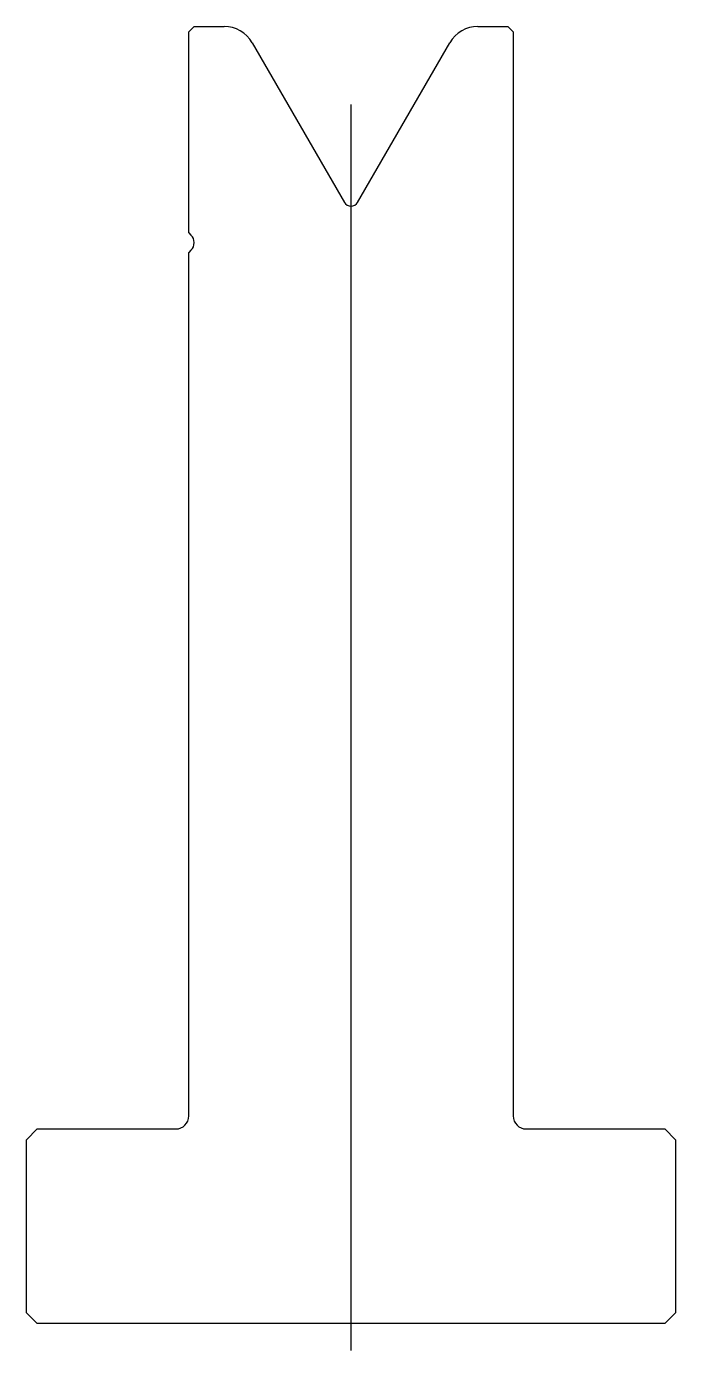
# Model space of a CAD drawing. Header units: metres. Extents: x -28 to 32, y -62 to 60.
import ezdxf

# ---------------------------------------------------------------- set-up
doc = ezdxf.new("R2010")
doc.units = ezdxf.units.M

msp = doc.modelspace()

# ---------------------------------------------------------------- linework, layer by layer
for p, q in [((-12.710243, 60.047067), (-13.210243, 59.547067)), ((-12.710243, 60.047067), (-9.942294, 60.047067)), ((13.521807, 60.047067), (16.289757, 60.047067)), ((16.789757, 59.547067), (16.289757, 60.047067)), ((-13.210243, 40.961281), (-13.210243, 59.547067)), ((16.789757, 59.547067), (16.789757, -40.752933)), ((-7.344218, 58.547067), (1.183539, 43.776559)), ((2.395974, 43.776559), (10.923731, 58.547067)), ((1.789757, -62.452933), (1.789757, 52.822829)), ((-13.210243, 40.961281), (-13.003137, 40.754174)), ((-13.003137, 39.339961), (-13.210243, 39.132854)), ((-13.210243, -40.752933), (-13.210243, 39.132854)), ((-27.210243, -41.952933), (-28.210243, -42.952933)), ((-27.210243, -41.952933), (-14.410243, -41.952933)), ((17.989757, -41.952933), (30.789757, -41.952933)), ((31.789757, -42.952933), (30.789757, -41.952933)), ((-28.210243, -58.952933), (-28.210243, -42.952933)), ((31.789757, -42.952933), (31.789757, -58.952933)), ((-28.210243, -58.952933), (-27.210243, -59.952933)), ((30.789757, -59.952933), (-27.210243, -59.952933)), ((30.789757, -59.952933), (31.789757, -58.952933))]:
    msp.add_line(p, q)
for centre, radius, start, end in [((-9.942294, 57.047067), 3, 30, 90), ((13.521807, 57.047067), 3, 90, 150), ((1.789757, 44.126559), 0.7, 210, 330), ((-13.710243, 40.047067), 1, 315, 45), ((-14.410243, -40.752933), 1.2, 270, 0), ((17.989757, -40.752933), 1.2, 180, 270)]:
    msp.add_arc(centre, radius, start, end)

doc.saveas('drawing.dxf')
